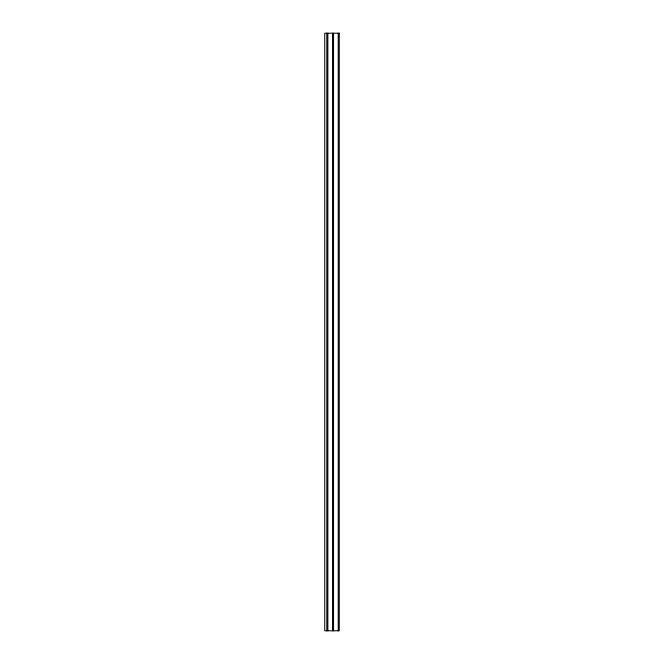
<?xml version="1.0" encoding="UTF-8"?>
<svg xmlns="http://www.w3.org/2000/svg" width="664" height="664" viewBox="0 0 664 664"><rect width="100%" height="100%" fill="white"/><g stroke="black" fill="none" stroke-linecap="round" stroke-linejoin="round"><path stroke-width="1" d="M338.225 33.2L338.225 630.8M333.56 33.2L333.56 630.8M332.515 33.2L332.515 630.8M327.85 33.2L327.85 630.8M326.812 33.2L326.812 630.8M339.262 33.2L324.738 33.2L324.738 630.8L339.262 630.8L339.262 33.2"/></g></svg>
